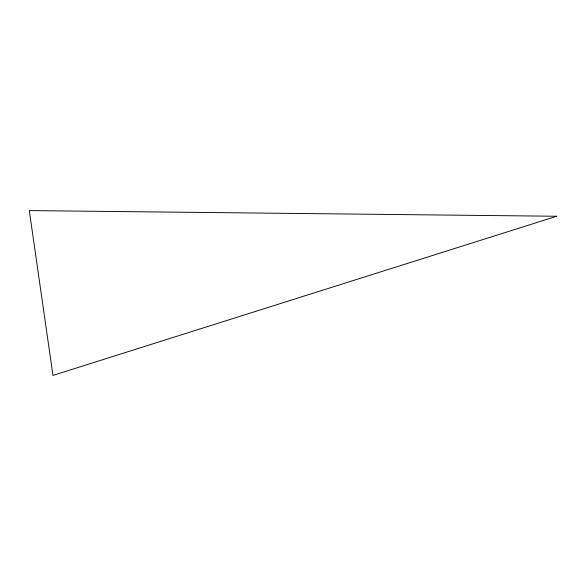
<?xml version="1.0" encoding="UTF-8"?>
<svg xmlns="http://www.w3.org/2000/svg" width="586" height="586" viewBox="0 0 586 586"><rect width="100%" height="100%" fill="white"/><g stroke="black" fill="none" stroke-linecap="round" stroke-linejoin="round"><path stroke-width="0.88" d="M556.7 216.256L52.96 375.414L29.3 210.586L556.7 216.256"/></g></svg>
